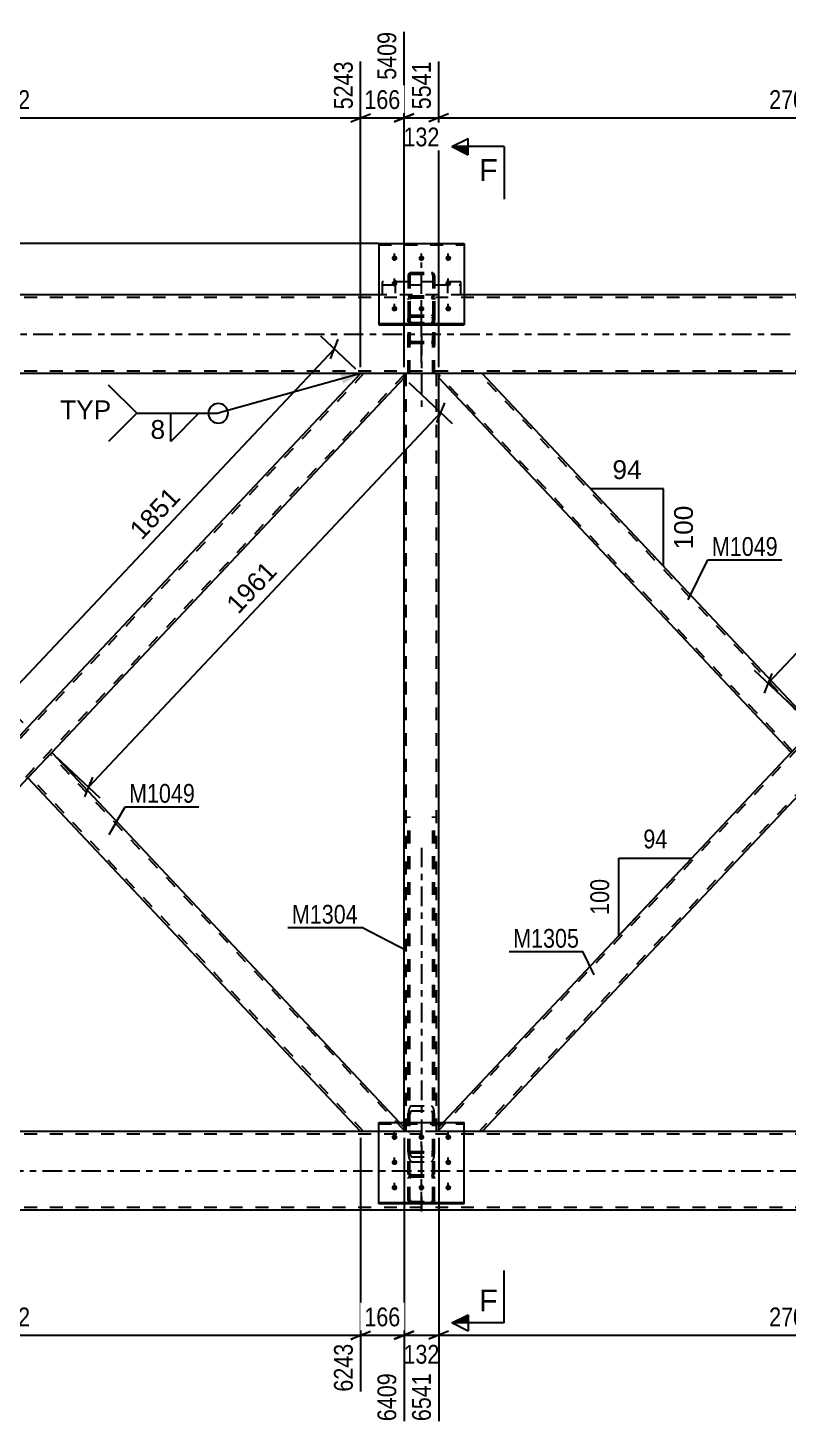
# Model space of a CAD drawing. Header units: millimetres. Extents: x -88 to 753, y -416 to 178.
# Drawn here: x 159 to 274.9, y -166.4 to 46.7 of the extents above; entities that cross this region are included whole.
import ezdxf

# ---------------------------------------------------------------- set-up
doc = ezdxf.new("R2010")
doc.units = ezdxf.units.MM
doc.linetypes.add('DXK_LINE_DOT2', pattern=[3.9198, 1.9599, -1.9599])
doc.linetypes.add('DXK_LINE_DOT3', pattern=[5.9187, 2.979, -0.9799, 0.9799, -0.9799])
doc.styles.add('Arial', font='ARIAL.TTF', dxfattribs={"height": 0.2})
doc.styles.add('Arial Narrow', font='ARIALN.TTF', dxfattribs={"height": 0.2})

# ---------------------------------------------------------------- blocks, each defined once
blk = doc.blocks.new('Part-761550090-1743 - 1684')
at = {"color": 7, "linetype": 'DXK_LINE_DOT2'}
for p, q in [((225, 8), (213, 8)), ((213, 8), (213, 6.18)), ((213, 7.55), (225, 7.55)), ((225, 6.18), (225, 8))]:
    blk.add_line(p, q, dxfattribs=at)
blk = doc.blocks.new('Part-761550090-1829 - 1684')
at = {"color": 7, "linetype": 'DXK_LINE_DOT2'}
for p, q in [((217, -124.71), (217, -73.55)), ((217.24, -124.71), (217.24, -73.55)), ((220.76, -124.71), (220.76, -73.55)), ((221, -124.71), (221, -73.55)), ((217.04, -118.63), (217, -119.2)), ((217.24, -119.2), (217.26, -118.91)), ((217.48, -117.69), (217.3, -117.81)), ((217.39, -118.51), (217.48, -118.45)), ((217.48, -117.69), (220.52, -117.69)), ((217.48, -118.45), (220.52, -118.45)), ((220.7, -117.81), (220.52, -117.69)), ((220.52, -118.45), (220.61, -118.51)), ((220.74, -118.91), (220.76, -119.2)), ((221, -119.2), (220.96, -118.63)), ((217, -121.6), (217.24, -121.6)), ((221, -121.6), (220.76, -121.6)), ((217, -124.71), (217.04, -125.29)), ((217.26, -125), (217.24, -124.71)), ((217.48, -125.46), (217.39, -125.41)), ((217.48, -125.46), (220.52, -125.46)), ((220.61, -125.41), (220.52, -125.46)), ((220.76, -124.71), (220.74, -125)), ((220.96, -125.29), (221, -124.71)), ((217.3, -126.1), (217.48, -126.22)), ((217.48, -126.22), (220.52, -126.22)), ((220.52, -126.22), (220.7, -126.1))]:
    blk.add_line(p, q, dxfattribs=at)
at = {"color": 7, "linetype": 'DXK_LINE_DOT3'}
blk.add_line((219, -78.33), (219, -133.47), dxfattribs=at)
at = {"color": 7, "linetype": 'DXK_LINE_DOT2'}
for centre, radius, start, end in [((218.87, -118.76), 1.84, 148.9089, 175.8152), ((218.18, -118.98), 0.921, 148.9089, 175.8152), ((219.82, -118.98), 0.921, 4.1848, 31.0911), ((219.13, -118.76), 1.84, 4.1848, 31.0911), ((218.87, -125.15), 1.84, 184.1848, 211.0911), ((218.18, -124.93), 0.921, 184.1848, 211.0911), ((219.82, -124.93), 0.921, 328.9089, 355.8152), ((219.13, -125.15), 1.84, 328.9089, 355.8152)]:
    blk.add_arc(centre, radius, start, end, dxfattribs=at)
blk = doc.blocks.new('Bolt-761550090-1767 - 1684')
at = {"linetype": 'Continuous'}
for points in [[(214.9, -122.89), (214.81, -122.88), (214.72, -122.85), (214.64, -122.81), (214.57, -122.75), (214.52, -122.68), (214.48, -122.6), (214.46, -122.52), (214.46, -122.43), (214.48, -122.34), (214.52, -122.27), (214.57, -122.2), (214.64, -122.14), (214.72, -122.1), (214.81, -122.07), (214.9, -122.06), (214.99, -122.07), (215.08, -122.1), (215.16, -122.14), (215.23, -122.2), (215.28, -122.27), (215.32, -122.34), (215.34, -122.43), (215.34, -122.52), (215.32, -122.6), (215.28, -122.68), (215.23, -122.75), (215.16, -122.81), (215.08, -122.85), (214.99, -122.88)], [(219, -122.89), (218.91, -122.88), (218.82, -122.85), (218.74, -122.81), (218.67, -122.75), (218.62, -122.68), (218.58, -122.6), (218.56, -122.52), (218.56, -122.43), (218.58, -122.34), (218.62, -122.27), (218.67, -122.2), (218.74, -122.14), (218.82, -122.1), (218.91, -122.07), (219, -122.06), (219.09, -122.07), (219.18, -122.1), (219.26, -122.14), (219.33, -122.2), (219.38, -122.27), (219.42, -122.34), (219.44, -122.43), (219.44, -122.52), (219.42, -122.6), (219.38, -122.68), (219.33, -122.75), (219.26, -122.81), (219.18, -122.85), (219.09, -122.88)], [(223.1, -122.89), (223.01, -122.88), (222.92, -122.85), (222.84, -122.81), (222.77, -122.75), (222.72, -122.68), (222.68, -122.6), (222.66, -122.52), (222.66, -122.43), (222.68, -122.34), (222.72, -122.27), (222.77, -122.2), (222.84, -122.14), (222.92, -122.1), (223.01, -122.07), (223.1, -122.06), (223.19, -122.07), (223.28, -122.1), (223.36, -122.14), (223.43, -122.2), (223.48, -122.27), (223.52, -122.34), (223.54, -122.43), (223.54, -122.52), (223.52, -122.6), (223.48, -122.68), (223.43, -122.75), (223.36, -122.81), (223.28, -122.85), (223.19, -122.88)], [(214.9, -126.74), (214.81, -126.73), (214.72, -126.7), (214.64, -126.66), (214.57, -126.6), (214.52, -126.53), (214.48, -126.45), (214.46, -126.37), (214.46, -126.28), (214.48, -126.2), (214.52, -126.12), (214.57, -126.05), (214.64, -125.99), (214.72, -125.95), (214.81, -125.92), (214.9, -125.91), (214.99, -125.92), (215.08, -125.95), (215.16, -125.99), (215.23, -126.05), (215.28, -126.12), (215.32, -126.2), (215.34, -126.28), (215.34, -126.37), (215.32, -126.45), (215.28, -126.53), (215.23, -126.6), (215.16, -126.66), (215.08, -126.7), (214.99, -126.73)], [(223.1, -126.74), (223.01, -126.73), (222.92, -126.7), (222.84, -126.66), (222.77, -126.6), (222.72, -126.53), (222.68, -126.45), (222.66, -126.37), (222.66, -126.28), (222.68, -126.2), (222.72, -126.12), (222.77, -126.05), (222.84, -125.99), (222.92, -125.95), (223.01, -125.92), (223.1, -125.91), (223.19, -125.92), (223.28, -125.95), (223.36, -125.99), (223.43, -126.05), (223.48, -126.12), (223.52, -126.2), (223.54, -126.28), (223.54, -126.37), (223.52, -126.45), (223.48, -126.53), (223.43, -126.6), (223.36, -126.66), (223.28, -126.7), (223.19, -126.73)], [(214.9, -130.59), (214.81, -130.58), (214.72, -130.56), (214.64, -130.51), (214.57, -130.45), (214.52, -130.38), (214.48, -130.31), (214.46, -130.22), (214.46, -130.13), (214.48, -130.05), (214.52, -129.97), (214.57, -129.9), (214.64, -129.84), (214.72, -129.8), (214.81, -129.77), (214.9, -129.76), (214.99, -129.77), (215.08, -129.8), (215.16, -129.84), (215.23, -129.9), (215.28, -129.97), (215.32, -130.05), (215.34, -130.13), (215.34, -130.22), (215.32, -130.31), (215.28, -130.38), (215.23, -130.45), (215.16, -130.51), (215.08, -130.56), (214.99, -130.58)], [(219, -130.59), (218.91, -130.58), (218.82, -130.56), (218.74, -130.51), (218.67, -130.45), (218.62, -130.38), (218.58, -130.31), (218.56, -130.22), (218.56, -130.13), (218.58, -130.05), (218.62, -129.97), (218.67, -129.9), (218.74, -129.84), (218.82, -129.8), (218.91, -129.77), (219, -129.76), (219.09, -129.77), (219.18, -129.8), (219.26, -129.84), (219.33, -129.9), (219.38, -129.97), (219.42, -130.05), (219.44, -130.13), (219.44, -130.22), (219.42, -130.31), (219.38, -130.38), (219.33, -130.45), (219.26, -130.51), (219.18, -130.56), (219.09, -130.58)], [(223.1, -130.59), (223.01, -130.58), (222.92, -130.56), (222.84, -130.51), (222.77, -130.45), (222.72, -130.38), (222.68, -130.31), (222.66, -130.22), (222.66, -130.13), (222.68, -130.05), (222.72, -129.97), (222.77, -129.9), (222.84, -129.84), (222.92, -129.8), (223.01, -129.77), (223.1, -129.76), (223.19, -129.77), (223.28, -129.8), (223.36, -129.84), (223.43, -129.9), (223.48, -129.97), (223.52, -130.05), (223.54, -130.13), (223.54, -130.22), (223.52, -130.31), (223.48, -130.38), (223.43, -130.45), (223.36, -130.51), (223.28, -130.56), (223.19, -130.58)]]:
    blk.add_hatch(color=1, dxfattribs=at).paths.add_polyline_path(points)
at = {"color": 1, "linetype": 'Continuous'}
for p, q in [((214.9, -122.87), (214.9, -121.73)), ((219, -122.87), (219, -121.73)), ((223.1, -122.87), (223.1, -121.73)), ((214.9, -126.72), (214.9, -125.59)), ((223.1, -126.72), (223.1, -125.59)), ((214.9, -130.57), (214.9, -129.44)), ((219, -130.57), (219, -129.44)), ((223.1, -130.57), (223.1, -129.44))]:
    blk.add_line(p, q, dxfattribs=at)
blk = doc.blocks.new('Bolt-761550090-1768 - 1684')
at = {"linetype": 'Continuous'}
for points in [[(214.9, 11.2), (214.81, 11.21), (214.72, 11.24), (214.64, 11.28), (214.57, 11.34), (214.52, 11.41), (214.48, 11.49), (214.46, 11.57), (214.46, 11.66), (214.48, 11.74), (214.52, 11.82), (214.57, 11.89), (214.64, 11.95), (214.72, 11.99), (214.81, 12.02), (214.9, 12.03), (214.99, 12.02), (215.08, 11.99), (215.16, 11.95), (215.23, 11.89), (215.28, 11.82), (215.32, 11.74), (215.34, 11.66), (215.34, 11.57), (215.32, 11.49), (215.28, 11.41), (215.23, 11.34), (215.16, 11.28), (215.08, 11.24), (214.99, 11.21)], [(219, 11.2), (218.91, 11.21), (218.82, 11.24), (218.74, 11.28), (218.67, 11.34), (218.62, 11.41), (218.58, 11.49), (218.56, 11.57), (218.56, 11.66), (218.58, 11.74), (218.62, 11.82), (218.67, 11.89), (218.74, 11.95), (218.82, 11.99), (218.91, 12.02), (219, 12.03), (219.09, 12.02), (219.18, 11.99), (219.26, 11.95), (219.33, 11.89), (219.38, 11.82), (219.42, 11.74), (219.44, 11.66), (219.44, 11.57), (219.42, 11.49), (219.38, 11.41), (219.33, 11.34), (219.26, 11.28), (219.18, 11.24), (219.09, 11.21)], [(223.1, 11.2), (223.01, 11.21), (222.92, 11.24), (222.84, 11.28), (222.77, 11.34), (222.72, 11.41), (222.68, 11.49), (222.66, 11.57), (222.66, 11.66), (222.68, 11.74), (222.72, 11.82), (222.77, 11.89), (222.84, 11.95), (222.92, 11.99), (223.01, 12.02), (223.1, 12.03), (223.19, 12.02), (223.28, 11.99), (223.36, 11.95), (223.43, 11.89), (223.48, 11.82), (223.52, 11.74), (223.54, 11.66), (223.54, 11.57), (223.52, 11.49), (223.48, 11.41), (223.43, 11.34), (223.36, 11.28), (223.28, 11.24), (223.19, 11.21)], [(214.9, 7.35), (214.81, 7.36), (214.72, 7.38), (214.64, 7.43), (214.57, 7.48), (214.52, 7.55), (214.48, 7.63), (214.46, 7.72), (214.46, 7.8), (214.48, 7.89), (214.52, 7.97), (214.57, 8.04), (214.64, 8.1), (214.72, 8.14), (214.81, 8.17), (214.9, 8.17), (214.99, 8.17), (215.08, 8.14), (215.16, 8.1), (215.23, 8.04), (215.28, 7.97), (215.32, 7.89), (215.34, 7.8), (215.34, 7.72), (215.32, 7.63), (215.28, 7.55), (215.23, 7.48), (215.16, 7.43), (215.08, 7.38), (214.99, 7.36)], [(223.1, 7.35), (223.01, 7.36), (222.92, 7.38), (222.84, 7.43), (222.77, 7.48), (222.72, 7.55), (222.68, 7.63), (222.66, 7.72), (222.66, 7.8), (222.68, 7.89), (222.72, 7.97), (222.77, 8.04), (222.84, 8.1), (222.92, 8.14), (223.01, 8.17), (223.1, 8.17), (223.19, 8.17), (223.28, 8.14), (223.36, 8.1), (223.43, 8.04), (223.48, 7.97), (223.52, 7.89), (223.54, 7.8), (223.54, 7.72), (223.52, 7.63), (223.48, 7.55), (223.43, 7.48), (223.36, 7.43), (223.28, 7.38), (223.19, 7.36)], [(214.9, 3.49), (214.81, 3.5), (214.72, 3.53), (214.64, 3.57), (214.57, 3.63), (214.52, 3.7), (214.48, 3.78), (214.46, 3.86), (214.46, 3.95), (214.48, 4.04), (214.52, 4.11), (214.57, 4.18), (214.64, 4.24), (214.72, 4.29), (214.81, 4.31), (214.9, 4.32), (214.99, 4.31), (215.08, 4.29), (215.16, 4.24), (215.23, 4.18), (215.28, 4.11), (215.32, 4.04), (215.34, 3.95), (215.34, 3.86), (215.32, 3.78), (215.28, 3.7), (215.23, 3.63), (215.16, 3.57), (215.08, 3.53), (214.99, 3.5)], [(219, 3.49), (218.91, 3.5), (218.82, 3.53), (218.74, 3.57), (218.67, 3.63), (218.62, 3.7), (218.58, 3.78), (218.56, 3.86), (218.56, 3.95), (218.58, 4.04), (218.62, 4.11), (218.67, 4.18), (218.74, 4.24), (218.82, 4.29), (218.91, 4.31), (219, 4.32), (219.09, 4.31), (219.18, 4.29), (219.26, 4.24), (219.33, 4.18), (219.38, 4.11), (219.42, 4.04), (219.44, 3.95), (219.44, 3.86), (219.42, 3.78), (219.38, 3.7), (219.33, 3.63), (219.26, 3.57), (219.18, 3.53), (219.09, 3.5)], [(223.1, 3.49), (223.01, 3.5), (222.92, 3.53), (222.84, 3.57), (222.77, 3.63), (222.72, 3.7), (222.68, 3.78), (222.66, 3.86), (222.66, 3.95), (222.68, 4.04), (222.72, 4.11), (222.77, 4.18), (222.84, 4.24), (222.92, 4.29), (223.01, 4.31), (223.1, 4.32), (223.19, 4.31), (223.28, 4.29), (223.36, 4.24), (223.43, 4.18), (223.48, 4.11), (223.52, 4.04), (223.54, 3.95), (223.54, 3.86), (223.52, 3.78), (223.48, 3.7), (223.43, 3.63), (223.36, 3.57), (223.28, 3.53), (223.19, 3.5)]]:
    blk.add_hatch(color=1, dxfattribs=at).paths.add_polyline_path(points)
at = {"color": 1, "linetype": 'Continuous'}
for p, q in [((214.9, 11.22), (214.9, 12.35)), ((219, 11.22), (219, 12.35)), ((223.1, 11.22), (223.1, 12.35)), ((214.9, 7.36), (214.9, 8.5)), ((223.1, 7.36), (223.1, 8.5)), ((214.9, 3.51), (214.9, 4.65)), ((219, 3.51), (219, 4.65)), ((223.1, 3.51), (223.1, 4.65))]:
    blk.add_line(p, q, dxfattribs=at)
blk = doc.blocks.new('Bolt-761550090-1769 - 1684')
at = {"color": 1, "linetype": 'DXK_LINE_DOT2'}
blk.add_line((223, 8.26), (223, 5.32), dxfattribs=at)
blk = doc.blocks.new('Part-761550090-1890 - 1684')
at = {"color": 2, "linetype": 'Continuous'}
for p, q in [((159, -67.65), (162.62, -63.8)), ((162.62, -63.8), (215.68, -120.22)), ((209.73, -121.6), (159, -67.65))]:
    blk.add_line(p, q, dxfattribs=at)
at = {"color": 7, "linetype": 'DXK_LINE_DOT2'}
for p, q in [((216.36, -121.41), (162.4, -64.03)), ((159.22, -67.42), (159.24, -67.4)), ((210.17, -121.6), (159.22, -67.42)), ((215.68, -120.22), (216.36, -120.94)), ((216.36, -120.94), (216.36, -121.6)), ((216.36, -121.6), (209.73, -121.6))]:
    blk.add_line(p, q, dxfattribs=at)
blk = doc.blocks.new('Part-761550090-1826 - 1684')
at = {"color": 2, "linetype": 'Continuous'}
for p, q in [((212.5, 13.87), (225.5, 13.87)), ((212.5, 13.87), (212.5, 1.43)), ((225.5, 13.87), (225.5, 1.43)), ((212.5, 1.65), (225.5, 1.65)), ((212.5, 1.43), (225.5, 1.43))]:
    blk.add_line(p, q, dxfattribs=at)
at = {"color": 7, "linetype": 'DXK_LINE_DOT2'}
blk.add_line((212.5, 13.65), (225.5, 13.65), dxfattribs=at)
blk = doc.blocks.new('Bolt-761550090-1770 - 1684')
at = {"color": 1, "linetype": 'DXK_LINE_DOT2'}
blk.add_line((215, 8.26), (215, 5.32), dxfattribs=at)
blk = doc.blocks.new('Part-761550090-1803 - 1684')
at = {"color": 7, "linetype": 'DXK_LINE_DOT2'}
for p, q in [((587.64, -122), (-40, -122)), ((587.64, -121.6), (-27.5, -121.6)), ((225.5, -121.6), (212.5, -121.6)), ((587.64, -133.2), (-40, -133.2))]:
    blk.add_line(p, q, dxfattribs=at)
at = {"color": 2, "linetype": 'Continuous'}
for p, q in [((212.5, -121.6), (-14.5, -121.6)), ((452.5, -121.6), (225.5, -121.6)), ((587.64, -133.6), (-40, -133.6))]:
    blk.add_line(p, q, dxfattribs=at)
at = {"color": 7, "linetype": 'DXK_LINE_DOT3'}
blk.add_line((-40, -127.6), (587.64, -127.6), dxfattribs=at)
blk = doc.blocks.new('Part-761550090-1818 - 1684')
at = {"color": 2, "linetype": 'Continuous'}
for p, q in [((212.5, 6), (0, 6)), ((452.5, 6), (225.5, 6)), ((581.4, -6), (0, -6))]:
    blk.add_line(p, q, dxfattribs=at)
at = {"color": 7, "linetype": 'DXK_LINE_DOT2'}
for p, q in [((587.64, 5.6), (0, 5.6)), ((225.5, 6), (212.5, 6)), ((587.64, -5.6), (0, -5.6))]:
    blk.add_line(p, q, dxfattribs=at)
at = {"color": 7, "linetype": 'DXK_LINE_DOT3'}
blk.add_line((0, 0), (587.64, 0), dxfattribs=at)
blk = doc.blocks.new('Part-761550090-1820 - 1684')
at = {"color": 7, "linetype": 'DXK_LINE_DOT2'}
for p, q in [((217, 4.23), (217, -2.16)), ((217.24, 4.23), (217.24, -2.16)), ((220.76, 4.23), (220.76, -2.16)), ((221, 4.23), (221, -2.16)), ((217.03, -1.35), (217, -1.42)), ((217.14, -1.3), (217.03, -1.35)), ((217.29, -1.26), (217.14, -1.3)), ((217.24, -1.42), (217.26, -1.38)), ((217.26, -1.38), (217.31, -1.36)), ((217.48, -1.25), (217.29, -1.26)), ((217.31, -1.36), (217.39, -1.34)), ((217.39, -1.34), (217.48, -1.33)), ((217.48, -1.25), (220.52, -1.25)), ((217.48, -1.33), (220.52, -1.33)), ((220.7, -1.26), (220.52, -1.25)), ((220.52, -1.33), (220.61, -1.34)), ((220.61, -1.34), (220.69, -1.36)), ((220.69, -1.36), (220.74, -1.38)), ((220.86, -1.3), (220.7, -1.26)), ((220.74, -1.38), (220.76, -1.42)), ((220.96, -1.35), (220.86, -1.3)), ((221, -1.42), (220.96, -1.35))]:
    blk.add_line(p, q, dxfattribs=at)
at = {"color": 7, "linetype": 'DXK_LINE_DOT3'}
blk.add_line((219, -0.21), (219, -11.33), dxfattribs=at)
blk = doc.blocks.new('Part-761550090-1823 - 1684')
at = {"color": 2, "linetype": 'Continuous'}
for p, q in [((212.5, -120.22), (225.5, -120.22)), ((212.5, -132.65), (212.5, -120.22)), ((225.5, -132.65), (225.5, -120.22)), ((212.5, -132.43), (225.5, -132.43)), ((225.5, -132.65), (212.5, -132.65))]:
    blk.add_line(p, q, dxfattribs=at)
at = {"color": 7, "linetype": 'DXK_LINE_DOT2'}
blk.add_line((212.5, -120.44), (225.5, -120.44), dxfattribs=at)
blk = doc.blocks.new('Part-761550090-1858 - 1684')
at = {"color": 7, "linetype": 'DXK_LINE_DOT3'}
blk.add_line((219, -133.82), (219, -123.12), dxfattribs=at)
at = {"color": 7, "linetype": 'DXK_LINE_DOT2'}
for p, q in [((217.04, -124.94), (217, -125.12)), ((217, -132.02), (217, -125.12)), ((217.14, -124.8), (217.04, -124.94)), ((217.3, -124.7), (217.14, -124.8)), ((217.24, -125.12), (217.26, -125.03)), ((217.24, -132.02), (217.24, -125.12)), ((217.26, -125.03), (217.31, -124.96)), ((217.48, -124.66), (217.3, -124.7)), ((217.31, -124.96), (217.39, -124.91)), ((217.39, -124.91), (217.48, -124.89)), ((217.48, -124.66), (220.52, -124.66)), ((217.48, -124.89), (220.52, -124.89)), ((220.7, -124.7), (220.52, -124.66)), ((220.52, -124.89), (220.61, -124.91)), ((220.61, -124.91), (220.69, -124.96)), ((220.69, -124.96), (220.74, -125.03)), ((220.86, -124.8), (220.7, -124.7)), ((220.74, -125.03), (220.76, -125.12)), ((220.76, -132.02), (220.76, -125.12)), ((220.96, -124.94), (220.86, -124.8)), ((221, -125.12), (220.96, -124.94)), ((221, -132.02), (221, -125.12)), ((217, -127.97), (217.04, -128.15)), ((217, -128.78), (217.04, -128.59)), ((217.04, -128.15), (217.14, -128.29)), ((217.14, -128.29), (217.3, -128.39)), ((217.26, -128.06), (217.24, -127.97)), ((217.26, -128.68), (217.24, -128.78)), ((217.31, -128.13), (217.26, -128.06)), ((217.31, -128.6), (217.26, -128.68)), ((217.3, -128.31), (217.48, -128.27)), ((217.3, -128.39), (217.48, -128.42)), ((217.39, -128.18), (217.31, -128.13)), ((217.39, -128.55), (217.31, -128.6)), ((217.48, -128.2), (217.39, -128.18)), ((217.48, -128.53), (217.39, -128.55)), ((217.48, -128.2), (220.52, -128.2)), ((217.48, -128.27), (220.52, -128.27)), ((217.48, -128.42), (220.52, -128.42)), ((217.48, -128.53), (220.52, -128.53)), ((220.61, -128.18), (220.52, -128.2)), ((220.52, -128.27), (220.7, -128.31)), ((220.52, -128.42), (220.7, -128.39)), ((220.61, -128.55), (220.52, -128.53)), ((220.69, -128.13), (220.61, -128.18)), ((220.69, -128.6), (220.61, -128.55)), ((220.74, -128.06), (220.69, -128.13)), ((220.74, -128.68), (220.69, -128.6)), ((220.7, -128.39), (220.86, -128.29)), ((220.76, -127.97), (220.74, -128.06)), ((220.76, -128.78), (220.74, -128.68)), ((220.86, -128.29), (220.96, -128.15)), ((220.96, -128.15), (221, -127.97)), ((220.96, -128.59), (221, -128.78)), ((217.04, -132.21), (217, -132.02)), ((217.24, -132.02), (217.26, -132.11)), ((217.26, -132.11), (217.31, -132.2)), ((220.69, -132.2), (220.74, -132.11)), ((220.74, -132.11), (220.76, -132.02)), ((221, -132.02), (220.96, -132.21)), ((217.48, -132.53), (217.3, -132.49)), ((217.31, -132.2), (217.39, -132.25)), ((217.39, -132.25), (217.48, -132.27)), ((217.48, -132.27), (220.52, -132.27)), ((217.48, -132.53), (220.52, -132.53)), ((220.52, -132.27), (220.61, -132.25)), ((220.7, -132.49), (220.52, -132.53)), ((220.61, -132.25), (220.69, -132.2))]:
    blk.add_line(p, q, dxfattribs=at)
for centre, start, end in [((217.5, -128.76), 114.32, 159.2417), ((220.5, -128.76), 20.7583, 65.68), ((217.5, -132.04), 200.7583, 245.68), ((220.5, -132.04), 294.32, 339.2417)]:
    blk.add_arc(centre, 0.496, start, end, dxfattribs=at)
blk = doc.blocks.new('Part-761550090-1987 - 1684')
at = {"color": 7, "linetype": 'DXK_LINE_DOT2'}
for p, q in [((221.64, -6), (216.36, -6)), ((216.36, -6.66), (216.36, -6)), ((216.68, -121.6), (216.68, -6)), ((221.32, -121.6), (221.32, -6)), ((221.64, -6.66), (221.64, -6)), ((216.36, -121.6), (216.36, -120.22)), ((221.64, -121.6), (221.64, -120.22)), ((221.64, -121.6), (216.36, -121.6))]:
    blk.add_line(p, q, dxfattribs=at)
at = {"color": 2, "linetype": 'Continuous'}
for p, q in [((216.36, -120.22), (216.36, -6.66)), ((221.64, -120.22), (221.64, -6.66))]:
    blk.add_line(p, q, dxfattribs=at)
blk = doc.blocks.new('Part-761550090-2000 - 1684')
at = {"color": 7, "linetype": 'DXK_LINE_DOT3'}
blk.add_line((219, 0.27), (219, 10.96), dxfattribs=at)
at = {"color": 7, "linetype": 'DXK_LINE_DOT2'}
for p, q in [((217.04, 9.14), (217, 8.97)), ((217, 8.97), (217, 2.07)), ((217.14, 9.29), (217.04, 9.14)), ((217.3, 9.39), (217.14, 9.29)), ((217.24, 8.97), (217.26, 9.06)), ((217.24, 8.97), (217.24, 2.07)), ((217.26, 9.06), (217.31, 9.13)), ((217.48, 9.42), (217.3, 9.39)), ((217.31, 9.13), (217.39, 9.18)), ((217.39, 9.18), (217.48, 9.2)), ((217.48, 9.42), (220.52, 9.42)), ((217.48, 9.2), (220.52, 9.2)), ((220.7, 9.39), (220.52, 9.42)), ((220.52, 9.2), (220.61, 9.18)), ((220.61, 9.18), (220.69, 9.13)), ((220.69, 9.13), (220.74, 9.06)), ((220.86, 9.29), (220.7, 9.39)), ((220.74, 9.06), (220.76, 8.97)), ((220.76, 8.97), (220.76, 2.07)), ((220.96, 9.14), (220.86, 9.29)), ((221, 8.97), (220.96, 9.14)), ((221, 8.97), (221, 2.07)), ((217, 6.11), (217.04, 5.94)), ((217, 5.3), (217.04, 5.5)), ((217.04, 5.94), (217.14, 5.79)), ((217.14, 5.79), (217.3, 5.7)), ((217.26, 6.03), (217.24, 6.11)), ((217.26, 5.4), (217.24, 5.3)), ((217.31, 5.95), (217.26, 6.03)), ((217.31, 5.48), (217.26, 5.4)), ((217.3, 5.78), (217.48, 5.82)), ((217.3, 5.7), (217.48, 5.66)), ((217.39, 5.91), (217.31, 5.95)), ((217.39, 5.54), (217.31, 5.48)), ((217.48, 5.89), (217.39, 5.91)), ((217.48, 5.56), (217.39, 5.54)), ((217.48, 5.89), (220.52, 5.89)), ((217.48, 5.82), (220.52, 5.82)), ((217.48, 5.66), (220.52, 5.66)), ((217.48, 5.56), (220.52, 5.56)), ((220.61, 5.91), (220.52, 5.89)), ((220.52, 5.82), (220.7, 5.78)), ((220.52, 5.66), (220.7, 5.7)), ((220.61, 5.54), (220.52, 5.56)), ((220.69, 5.95), (220.61, 5.91)), ((220.69, 5.48), (220.61, 5.54)), ((220.74, 6.03), (220.69, 5.95)), ((220.74, 5.4), (220.69, 5.48)), ((220.7, 5.7), (220.86, 5.79)), ((220.76, 6.11), (220.74, 6.03)), ((220.76, 5.3), (220.74, 5.4)), ((220.86, 5.79), (220.96, 5.94)), ((220.96, 5.94), (221, 6.11)), ((220.96, 5.5), (221, 5.3)), ((217.04, 1.87), (217, 2.07)), ((217.24, 2.07), (217.26, 1.97)), ((217.26, 1.97), (217.31, 1.89)), ((217.48, 1.56), (217.3, 1.6)), ((217.31, 1.89), (217.39, 1.83)), ((217.39, 1.83), (217.48, 1.81)), ((217.48, 1.81), (220.52, 1.81)), ((217.48, 1.56), (220.52, 1.56)), ((220.52, 1.81), (220.61, 1.83)), ((220.7, 1.6), (220.52, 1.56)), ((220.61, 1.83), (220.69, 1.89)), ((220.69, 1.89), (220.74, 1.97)), ((220.74, 1.97), (220.76, 2.07)), ((221, 2.07), (220.96, 1.87))]:
    blk.add_line(p, q, dxfattribs=at)
for centre, start, end in [((217.5, 5.32), 114.32, 159.2417), ((220.5, 5.32), 20.7583, 65.68), ((217.5, 2.05), 200.7583, 245.68), ((220.5, 2.05), 294.32, 339.2417)]:
    blk.add_arc(centre, 0.496, start, end, dxfattribs=at)
blk = doc.blocks.new('Part-761550090-2022 - 1684')
at = {"color": 7, "linetype": 'DXK_LINE_DOT2'}
for p, q in [((217.04, 2.59), (217, 2.39)), ((217, -5.91), (217, 2.39)), ((217.24, 2.39), (217.26, 2.49)), ((217.24, -5.91), (217.24, 2.39)), ((217.26, 2.49), (217.31, 2.58)), ((217.48, 2.91), (217.3, 2.87)), ((217.31, 2.58), (217.39, 2.63)), ((217.39, 2.63), (217.48, 2.65)), ((217.48, 2.91), (220.52, 2.91)), ((217.48, 2.65), (220.52, 2.65)), ((220.7, 2.87), (220.52, 2.91)), ((220.52, 2.65), (220.61, 2.63)), ((220.61, 2.63), (220.69, 2.58)), ((220.69, 2.58), (220.74, 2.49)), ((220.74, 2.49), (220.76, 2.39)), ((220.76, -5.91), (220.76, 2.39)), ((221, 2.39), (220.96, 2.59)), ((221, -5.91), (221, 2.39)), ((217, -0.84), (217.04, -1.04)), ((217.26, -0.94), (217.24, -0.84)), ((217.31, -1.02), (217.26, -0.94)), ((217.3, -1.31), (217.48, -1.35)), ((217.39, -1.08), (217.31, -1.02)), ((217.48, -1.1), (217.39, -1.08)), ((217.48, -1.1), (220.52, -1.1)), ((217.48, -1.35), (220.52, -1.35)), ((220.61, -1.08), (220.52, -1.1)), ((220.52, -1.35), (220.7, -1.31)), ((220.69, -1.02), (220.61, -1.08)), ((220.74, -0.94), (220.69, -1.02)), ((220.76, -0.84), (220.74, -0.94)), ((220.96, -1.04), (221, -0.84))]:
    blk.add_line(p, q, dxfattribs=at)
at = {"color": 7, "linetype": 'DXK_LINE_DOT3'}
blk.add_line((219, -4.29), (219, 4.19), dxfattribs=at)
at = {"color": 7, "linetype": 'DXK_LINE_DOT2'}
for centre, start, end in [((217.5, 2.41), 114.3146, 159.2368), ((220.5, 2.41), 20.7632, 65.6854), ((217.5, -0.86), 200.7632, 245.6854), ((220.5, -0.86), 294.3146, 339.2368)]:
    blk.add_arc(centre, 0.496, start, end, dxfattribs=at)
blk = doc.blocks.new('Part-761550090-2048 - 1684')
at = {"color": 7, "linetype": 'DXK_LINE_DOT2'}
for p, q in [((210.17, -6), (101.64, -121.41)), ((216.36, -6.19), (107.83, -121.6)), ((216.36, -6), (209.73, -6)), ((159, -59.95), (155.38, -63.8)), ((162.62, -63.8), (159, -67.65)), ((108.27, -121.6), (101.64, -121.6))]:
    blk.add_line(p, q, dxfattribs=at)
at = {"color": 2, "linetype": 'Continuous'}
for p, q in [((209.73, -6), (159, -59.95)), ((216.36, -6.66), (216.36, -6)), ((216.36, -6.66), (162.62, -63.8)), ((155.38, -63.8), (101.64, -120.94)), ((159, -67.65), (108.27, -121.6)), ((101.64, -121.6), (101.64, -120.94))]:
    blk.add_line(p, q, dxfattribs=at)
blk = doc.blocks.new('Part-761550090-2058 - 1684')
at = {"color": 7, "linetype": 'DXK_LINE_DOT2'}
for p, q in [((330.17, -6), (221.64, -121.41)), ((336.36, -6.19), (227.83, -121.6)), ((336.36, -6), (329.73, -6)), ((279, -59.95), (275.38, -63.8)), ((282.62, -63.8), (279, -67.65)), ((222.32, -120.22), (221.64, -120.94)), ((221.64, -121.6), (221.64, -120.94)), ((228.27, -121.6), (221.64, -121.6))]:
    blk.add_line(p, q, dxfattribs=at)
at = {"color": 2, "linetype": 'Continuous'}
for p, q in [((329.73, -6), (279, -59.95)), ((336.36, -6.66), (336.36, -6)), ((336.36, -6.66), (282.62, -63.8)), ((275.38, -63.8), (222.32, -120.22)), ((279, -67.65), (228.27, -121.6))]:
    blk.add_line(p, q, dxfattribs=at)
blk = doc.blocks.new('Part-761550090-2063 - 1684')
at = {"color": 2, "linetype": 'Continuous'}
for p, q in [((221.64, -6.66), (221.64, -6)), ((279, -59.95), (228.27, -6)), ((275.38, -63.8), (221.64, -6.66)), ((278.56, -60.41), (275.38, -63.8)), ((279, -59.95), (278.56, -60.41))]:
    blk.add_line(p, q, dxfattribs=at)
at = {"color": 7, "linetype": 'DXK_LINE_DOT2'}
for p, q in [((228.27, -6), (221.64, -6)), ((275.6, -63.57), (221.64, -6.19)), ((278.78, -60.18), (227.83, -6)), ((278.97, -59.98), (278.56, -60.41)), ((275.6, -63.57), (275.61, -63.55))]:
    blk.add_line(p, q, dxfattribs=at)
blk = doc.blocks.new('StraightDimension-761550090-15531 - 1684')
at = {"color": 7, "linetype": 'Continuous'}
for p, q in [((101.64, -122.6), (101.64, -165.8)), ((209.73, -122.6), (209.73, -161.3)), ((103.14, -152.08), (100.14, -153.28)), ((101.64, -152.68), (209.73, -152.68)), ((208.23, -153.28), (211.23, -152.08))]:
    blk.add_line(p, q, dxfattribs=at)
at = {"color": 0}
blk.add_wipeout([(159.94, -151.93), (159.94, -147.73), (151.43, -147.73), (151.43, -151.93)], dxfattribs=at)
at = {"color": 0, "linetype": 'Continuous'}
blk.add_wipeout([(209.13, -153.38), (204.93, -153.38), (204.93, -161.9), (209.13, -161.9)], dxfattribs=at)
at = {"color": 3, "style": 'Arial Narrow'}
blk.add_text('2702', height=2.863, dxfattribs=at).set_placement((152.03, -151.33))
at = {"color": 3, "linetype": 'Continuous', "style": 'Arial Narrow'}
blk.add_text('6243', height=2.863, rotation=90.0002, dxfattribs=at).set_placement((208.53, -161.3))
blk = doc.blocks.new('StraightDimension-761550090-3059 - 1684')
at = {"color": 7, "linetype": 'Continuous'}
blk.add_line((212.51, 13.87), (-69.53, 13.87), dxfattribs=at)
blk = doc.blocks.new('AngleDimension-761550090-16199 - 1684')
at = {"color": 7, "linetype": 'Continuous'}
for p, q in [((249.35, -28.41), (244.8, -23.58)), ((255.9, -23.58), (244.8, -23.58)), ((255.9, -35.39), (244.8, -23.58)), ((255.9, -35.39), (255.9, -23.58))]:
    blk.add_line(p, q, dxfattribs=at)
at = {"color": 0}
for points in [[(253.18, -22.68), (253.18, -18.48), (247.53, -18.48), (247.53, -22.68)], [(261, -25.55), (256.8, -25.55), (256.8, -33.42), (261, -33.42)]]:
    blk.add_wipeout(points, dxfattribs=at)
at = {"color": 3, "style": 'Arial'}
blk.add_text('94', height=2.865, dxfattribs=at).set_placement((248.13, -22.08))
blk.add_text('100', height=2.865, rotation=90.0002, dxfattribs=at).set_placement((260.4, -32.82))
blk = doc.blocks.new('StraightDimension-761550090-15529 - 1684')
at = {"color": 7, "linetype": 'Continuous'}
for p, q in [((216.36, -122.6), (216.36, -165.8)), ((221.64, -122.6), (221.64, -165.8)), ((214.86, -153.28), (217.86, -152.08)), ((216.36, -152.68), (221.64, -152.68)), ((223.14, -152.08), (220.14, -153.28))]:
    blk.add_line(p, q, dxfattribs=at)
at = {"color": 0}
blk.add_wipeout([(222.34, -157.63), (222.34, -153.43), (215.66, -153.43), (215.66, -157.63)], dxfattribs=at)
at = {"color": 0, "linetype": 'Continuous'}
blk.add_wipeout([(221.04, -157.88), (216.84, -157.88), (216.84, -166.4), (221.04, -166.4)], dxfattribs=at)
at = {"color": 3, "style": 'Arial Narrow'}
blk.add_text('132', height=2.863, dxfattribs=at).set_placement((216.26, -157.03))
at = {"color": 3, "linetype": 'Continuous', "style": 'Arial Narrow'}
blk.add_text('6541', height=2.863, rotation=90.0002, dxfattribs=at).set_placement((220.44, -165.8))
blk = doc.blocks.new('AngleDimension-761550090-2168 - 1684')
at = {"color": 7, "linetype": 'Continuous'}
for p, q in [((249.12, -79.92), (260.22, -79.92)), ((249.12, -91.72), (260.22, -79.92)), ((249.12, -91.72), (249.12, -79.92)), ((255, -85.46), (260.22, -79.92))]:
    blk.add_line(p, q, dxfattribs=at)
at = {"color": 0}
for points in [[(257.1, -79.02), (257.1, -74.82), (252.24, -74.82), (252.24, -79.02)], [(248.22, -82.48), (244.02, -82.48), (244.02, -89.16), (248.22, -89.16)]]:
    blk.add_wipeout(points, dxfattribs=at)
at = {"color": 3, "style": 'Arial Narrow'}
blk.add_text('94', height=2.863, dxfattribs=at).set_placement((252.84, -78.42))
blk.add_text('100', height=2.863, rotation=90.0002, dxfattribs=at).set_placement((247.62, -88.56))
blk = doc.blocks.new('StraightDimension-761550090-15528 - 1684')
at = {"color": 7, "linetype": 'Continuous'}
for p, q in [((221.64, -122.6), (221.64, -165.8)), ((329.73, -122.6), (329.73, -161.3)), ((223.14, -152.08), (220.14, -153.28)), ((221.64, -152.68), (329.73, -152.68)), ((328.23, -153.28), (331.23, -152.08))]:
    blk.add_line(p, q, dxfattribs=at)
at = {"color": 0}
blk.add_wipeout([(279.94, -151.93), (279.94, -147.73), (271.43, -147.73), (271.43, -151.93)], dxfattribs=at)
at = {"color": 0, "linetype": 'Continuous'}
blk.add_wipeout([(329.13, -153.38), (324.93, -153.38), (324.93, -161.9), (329.13, -161.9)], dxfattribs=at)
at = {"color": 3, "style": 'Arial Narrow'}
blk.add_text('2702', height=2.863, dxfattribs=at).set_placement((272.03, -151.33))
at = {"color": 3, "linetype": 'Continuous', "style": 'Arial Narrow'}
blk.add_text('9243', height=2.863, rotation=90.0002, dxfattribs=at).set_placement((328.53, -161.3))
blk = doc.blocks.new('StraightDimension-761550090-15530 - 1684')
at = {"color": 7, "linetype": 'Continuous'}
for p, q in [((209.73, -122.6), (209.73, -161.3)), ((216.36, -122.6), (216.36, -165.8)), ((208.23, -153.28), (211.23, -152.08)), ((209.73, -152.68), (216.36, -152.68)), ((217.86, -152.08), (214.86, -153.28))]:
    blk.add_line(p, q, dxfattribs=at)
at = {"color": 0}
blk.add_wipeout([(216.39, -151.93), (216.39, -147.73), (209.7, -147.73), (209.7, -151.93)], dxfattribs=at)
at = {"color": 0, "linetype": 'Continuous'}
blk.add_wipeout([(215.76, -157.88), (211.56, -157.88), (211.56, -166.4), (215.76, -166.4)], dxfattribs=at)
at = {"color": 3, "style": 'Arial Narrow'}
blk.add_text('166', height=2.863, dxfattribs=at).set_placement((210.3, -151.33))
at = {"color": 3, "linetype": 'Continuous', "style": 'Arial Narrow'}
blk.add_text('6409', height=2.863, rotation=90.0002, dxfattribs=at).set_placement((215.16, -165.8))
blk = doc.blocks.new('StraightDimension-761550090-15892 - 1684')
at = {"color": 7, "linetype": 'Continuous'}
for p, q in [((221.64, -5), (221.64, 41.64)), ((329.73, -5), (329.73, 41.64)), ((223.14, 33.63), (220.14, 32.43)), ((221.64, 33.03), (329.73, 33.03)), ((328.23, 32.43), (331.23, 33.63))]:
    blk.add_line(p, q, dxfattribs=at)
at = {"color": 0, "linetype": 'Continuous'}
blk.add_wipeout([(329.13, 42.24), (324.93, 42.24), (324.93, 33.73), (329.13, 33.73)], dxfattribs=at)
at = {"color": 0}
blk.add_wipeout([(279.94, 33.78), (279.94, 37.98), (271.43, 37.98), (271.43, 33.78)], dxfattribs=at)
at = {"color": 3, "linetype": 'Continuous', "style": 'Arial Narrow'}
blk.add_text('8243', height=2.863, rotation=90.0002, dxfattribs=at).set_placement((328.53, 34.33))
at = {"color": 3, "style": 'Arial Narrow'}
blk.add_text('2702', height=2.863, dxfattribs=at).set_placement((272.03, 34.38))
blk = doc.blocks.new('StraightDimension-761550090-15893 - 1684')
at = {"color": 7, "linetype": 'Continuous'}
for p, q in [((216.36, -5), (216.36, 46.14)), ((221.64, -5), (221.64, 41.64)), ((214.86, 32.43), (217.86, 33.63)), ((216.36, 33.03), (221.64, 33.03)), ((223.14, 33.63), (220.14, 32.43))]:
    blk.add_line(p, q, dxfattribs=at)
at = {"color": 0, "linetype": 'Continuous'}
blk.add_wipeout([(221.04, 42.24), (216.84, 42.24), (216.84, 33.73), (221.04, 33.73)], dxfattribs=at)
at = {"color": 0}
blk.add_wipeout([(222.34, 28.08), (222.34, 32.28), (215.66, 32.28), (215.66, 28.08)], dxfattribs=at)
at = {"color": 3, "linetype": 'Continuous', "style": 'Arial Narrow'}
blk.add_text('5541', height=2.863, rotation=90.0002, dxfattribs=at).set_placement((220.44, 34.33))
at = {"color": 3, "style": 'Arial Narrow'}
blk.add_text('132', height=2.863, dxfattribs=at).set_placement((216.26, 28.68))
blk = doc.blocks.new('StraightDimension-761550090-15894 - 1684')
at = {"color": 7, "linetype": 'Continuous'}
for p, q in [((216.36, -5), (216.36, 46.14)), ((209.73, -5), (209.73, 41.64)), ((208.23, 32.43), (211.23, 33.63)), ((209.73, 33.03), (216.36, 33.03)), ((217.86, 33.63), (214.86, 32.43))]:
    blk.add_line(p, q, dxfattribs=at)
at = {"color": 0}
blk.add_wipeout([(216.39, 33.78), (216.39, 37.98), (209.7, 37.98), (209.7, 33.78)], dxfattribs=at)
at = {"color": 0, "linetype": 'Continuous'}
blk.add_wipeout([(215.76, 46.74), (211.56, 46.74), (211.56, 38.23), (215.76, 38.23)], dxfattribs=at)
at = {"color": 3, "linetype": 'Continuous', "style": 'Arial Narrow'}
blk.add_text('5409', height=2.863, rotation=90.0002, dxfattribs=at).set_placement((215.16, 38.83))
at = {"color": 3, "style": 'Arial Narrow'}
blk.add_text('166', height=2.863, dxfattribs=at).set_placement((210.3, 34.38))
blk = doc.blocks.new('StraightDimension-761550090-15895 - 1684')
at = {"color": 7, "linetype": 'Continuous'}
for p, q in [((101.64, -5), (101.64, 41.64)), ((209.73, -5), (209.73, 41.64)), ((103.14, 33.63), (100.14, 32.43)), ((101.64, 33.03), (209.73, 33.03)), ((208.23, 32.43), (211.23, 33.63))]:
    blk.add_line(p, q, dxfattribs=at)
at = {"color": 0, "linetype": 'Continuous'}
blk.add_wipeout([(209.13, 42.24), (204.93, 42.24), (204.93, 33.73), (209.13, 33.73)], dxfattribs=at)
at = {"color": 0}
blk.add_wipeout([(159.94, 33.78), (159.94, 37.98), (151.43, 37.98), (151.43, 33.78)], dxfattribs=at)
at = {"color": 3, "linetype": 'Continuous', "style": 'Arial Narrow'}
blk.add_text('5243', height=2.863, rotation=90.0002, dxfattribs=at).set_placement((208.53, 34.33))
at = {"color": 3, "style": 'Arial Narrow'}
blk.add_text('2702', height=2.863, dxfattribs=at).set_placement((152.03, 34.38))
blk = doc.blocks.new('StraightDimension-761550090-16316 - 1684')
at = {"color": 7, "linetype": 'Continuous'}
for p, q in [((209, -5.31), (203.65, -0.28)), ((205.14, -3.74), (206.32, -0.73)), ((154.99, -56.18), (205.73, -2.23)), ((158.27, -59.26), (152.92, -54.23)), ((155.58, -54.68), (154.4, -57.68))]:
    blk.add_line(p, q, dxfattribs=at)
at = {"color": 0}
blk.add_wipeout([(183.27, -25.02), (180.21, -22.14), (173.3, -29.49), (176.36, -32.37)], dxfattribs=at)
at = {"color": 3, "style": 'Arial'}
blk.add_text('1851', height=2.865, rotation=46.7591, dxfattribs=at).set_placement((176.33, -31.52))
blk = doc.blocks.new('StraightDimension-761550090-16345 - 1684')
at = {"color": 7, "linetype": 'Continuous'}
for p, q in [((217.09, -7.35), (223.71, -13.58)), ((221.37, -13.44), (222.56, -10.43)), ((168.23, -69.07), (221.97, -11.93)), ((163.35, -64.49), (169.98, -70.72)), ((168.82, -67.57), (167.64, -70.58))]:
    blk.add_line(p, q, dxfattribs=at)
at = {"color": 0}
blk.add_wipeout([(198.01, -36.31), (194.95, -33.43), (188.03, -40.79), (191.09, -43.66)], dxfattribs=at)
at = {"color": 3, "style": 'Arial'}
blk.add_text('1961', height=2.865, rotation=46.7591, dxfattribs=at).set_placement((191.07, -42.82))
blk = doc.blocks.new('StraightDimension-761550090-16364 - 1684')
at = {"color": 7, "linetype": 'Continuous'}
for p, q in [((329, -5.31), (320.52, 2.66)), ((322.01, -0.79), (323.19, 2.22)), ((271.86, -53.23), (322.6, 0.71)), ((278.27, -59.26), (269.79, -51.28)), ((272.45, -51.73), (271.27, -54.74))]:
    blk.add_line(p, q, dxfattribs=at)
at = {"color": 0}
blk.add_wipeout([(300.14, -22.07), (297.08, -19.19), (290.17, -26.55), (293.23, -29.42)], dxfattribs=at)
at = {"color": 3, "style": 'Arial'}
blk.add_text('1851', height=2.865, rotation=46.7591, dxfattribs=at).set_placement((293.2, -28.58))
blk = doc.blocks.new('Mark-761550090-1886 - 1684')
at = {"color": 0}
blk.add_wipeout([(184.47, -71.46), (184.47, -68.46), (174.42, -68.46), (174.42, -71.46)], dxfattribs=at)
blk.add_wipeout([(184.47, -71.46), (184.47, -68.46), (174.42, -68.46), (174.42, -71.46)], dxfattribs=at)
at = {"color": 30, "linetype": 'Continuous'}
for p, q in [((171.4, -76.3), (173.82, -72.06)), ((173.82, -72.06), (185.07, -72.06))]:
    blk.add_line(p, q, dxfattribs=at)
at = {"color": 3, "style": 'Arial Narrow'}
blk.add_text('M1049', height=2.863, dxfattribs=at).set_placement((174.42, -71.46))
blk = doc.blocks.new('Mark-761550090-1983 - 1684')
at = {"color": 0}
blk.add_wipeout([(209.3, -89.9), (209.3, -86.9), (199.25, -86.9), (199.25, -89.9)], dxfattribs=at)
blk.add_wipeout([(209.3, -89.9), (209.3, -86.9), (199.25, -86.9), (199.25, -89.9)], dxfattribs=at)
at = {"color": 30, "linetype": 'Continuous'}
for p in [(198.65, -90.5), (216.76, -94.04)]:
    blk.add_line(p, (209.9, -90.5), dxfattribs=at)
at = {"color": 3, "style": 'Arial Narrow'}
blk.add_text('M1304', height=2.863, dxfattribs=at).set_placement((199.25, -89.9))
blk = doc.blocks.new('Mark-761550090-2059 - 1684')
at = {"color": 0}
blk.add_wipeout([(273.34, -33.8), (273.34, -30.8), (263.29, -30.8), (263.29, -33.8)], dxfattribs=at)
blk.add_wipeout([(273.34, -33.8), (273.34, -30.8), (263.29, -30.8), (263.29, -33.8)], dxfattribs=at)
at = {"color": 30, "linetype": 'Continuous'}
for p, q in [((259.7, -40.53), (262.69, -34.4)), ((262.69, -34.4), (273.94, -34.4))]:
    blk.add_line(p, q, dxfattribs=at)
at = {"color": 3, "style": 'Arial Narrow'}
blk.add_text('M1049', height=2.863, dxfattribs=at).set_placement((263.29, -33.8))
blk = doc.blocks.new('Mark-761550090-2054 - 1684')
at = {"color": 0}
blk.add_wipeout([(243.04, -93.57), (243.04, -90.57), (232.99, -90.57), (232.99, -93.57)], dxfattribs=at)
blk.add_wipeout([(243.04, -93.57), (243.04, -90.57), (232.99, -90.57), (232.99, -93.57)], dxfattribs=at)
at = {"color": 30, "linetype": 'Continuous'}
for p in [(232.39, -94.17), (245.35, -97.71)]:
    blk.add_line(p, (243.64, -94.17), dxfattribs=at)
at = {"color": 3, "style": 'Arial Narrow'}
blk.add_text('M1305', height=2.863, dxfattribs=at).set_placement((232.99, -93.57))
blk = doc.blocks.new('SectionMark-761550090-3267 - 1684')
at = {"linetype": 'Continuous'}
for points in [[(226.14, 28.64), (226.14, 27.39), (223.64, 28.64)], [(226.14, -149.56), (226.14, -150.81), (223.64, -150.81)]]:
    blk.add_hatch(color=6, dxfattribs=at).paths.add_polyline_path(points)
at = {"color": 6, "linetype": 'Continuous'}
for p, q in [((223.64, 28.64), (226.14, 29.89)), ((226.14, 27.39), (226.14, 29.89)), ((231.64, 28.64), (223.64, 28.64)), ((223.64, 28.64), (226.14, 27.39)), ((223.64, -150.81), (226.14, -149.56)), ((231.64, -150.81), (223.64, -150.81)), ((226.14, -152.06), (223.64, -150.81)), ((226.14, -149.56), (226.14, -152.06))]:
    blk.add_line(p, q, dxfattribs=at)
at = {"color": 0, "linetype": 'Continuous'}
for points in [[(230.64, 23.39), (230.64, 26.89), (227.79, 26.89), (227.79, 23.39)], [(230.64, -149.06), (230.64, -145.56), (227.79, -145.56), (227.79, -149.06)]]:
    blk.add_wipeout(points, dxfattribs=at)
at = {"color": 6, "linetype": 'Continuous'}
for p, q in [((231.64, 28.64), (231.64, 20.64)), ((231.64, -150.81), (231.64, -142.81))]:
    blk.add_line(p, q, dxfattribs=at)
at = {"color": 3, "linetype": 'Continuous', "style": 'Arial'}
for p in [(227.79, 23.39), (227.79, -149.06)]:
    blk.add_text('F', height=3.34, dxfattribs=at).set_placement(p)
blk = doc.blocks.new('WeldMark-761550090-3307 - 1684')
at = {"linetype": 'Continuous'}
blk.add_hatch(color=30, dxfattribs=at).paths.add_polyline_path([(206.64, -6.08), (209.73, -6), (207.04, -7.53)])
at = {"color": 30, "linetype": 'Continuous'}
blk.add_line((209.73, -6), (188.01, -12.05), dxfattribs=at)
at = {"color": 3, "linetype": 'Continuous'}
for q in [(171.3, -7.77), (171.3, -16.34)]:
    blk.add_line((175.59, -12.05), q, dxfattribs=at)
for start, end in [(90, 270), (270, 90)]:
    blk.add_arc((188.01, -12.05), 1.5, start, end, dxfattribs=at)
at = {"color": 0}
blk.add_wipeout([(180.11, -16.15), (180.11, -12.75), (177.49, -12.75), (177.49, -16.15)], dxfattribs=at)
at = {"color": 30, "linetype": 'Continuous'}
blk.add_line((175.59, -12.05), (188.01, -12.05), dxfattribs=at)
at = {"color": 3, "linetype": 'Continuous'}
for p, q in [((180.77, -12.05), (185.05, -12.05)), ((185.05, -12.05), (180.77, -16.34)), ((180.77, -16.34), (180.77, -12.05))]:
    blk.add_line(p, q, dxfattribs=at)
at = {"color": 3, "style": 'Arial'}
blk.add_text('8', height=2.87, dxfattribs=at).set_placement((177.69, -15.95))
at = {"color": 0, "linetype": 'Continuous'}
blk.add_wipeout([(171.69, -12.95), (171.69, -9.95), (163.91, -9.95), (163.91, -12.95)], dxfattribs=at)
blk.add_wipeout([(171.69, -12.95), (171.69, -9.95), (163.91, -9.95), (163.91, -12.95)], dxfattribs=at)
at = {"color": 3, "linetype": 'Continuous', "style": 'Arial'}
blk.add_text('TYP', height=2.865, dxfattribs=at).set_placement((163.91, -12.95))

msp = doc.modelspace()

# ---------------------------------------------------------------- block references
for name in ['Part-761550090-1826 - 1684', 'Bolt-761550090-1768 - 1684', 'Part-761550090-2000 - 1684', 'Part-761550090-1818 - 1684', 'Part-761550090-1743 - 1684', 'Bolt-761550090-1770 - 1684', 'Bolt-761550090-1769 - 1684', 'Part-761550090-1820 - 1684', 'Part-761550090-2022 - 1684', 'Part-761550090-2048 - 1684', 'Part-761550090-1987 - 1684', 'Part-761550090-2058 - 1684', 'Part-761550090-2063 - 1684', 'Part-761550090-1890 - 1684', 'Part-761550090-1829 - 1684', 'Part-761550090-1823 - 1684', 'Part-761550090-1803 - 1684', 'Bolt-761550090-1767 - 1684', 'Part-761550090-1858 - 1684']:
    msp.add_blockref(name, (0, 0))

# ---------------------------------------------------------------- next in the draw order: block references
for name in ['StraightDimension-761550090-15892 - 1684', 'AngleDimension-761550090-16199 - 1684', 'AngleDimension-761550090-2168 - 1684', 'StraightDimension-761550090-15531 - 1684', 'StraightDimension-761550090-15529 - 1684']:
    msp.add_blockref(name, (0, 0))

# ---------------------------------------------------------------- next in the draw order: block references
for name in ['StraightDimension-761550090-15893 - 1684', 'StraightDimension-761550090-3059 - 1684', 'StraightDimension-761550090-16364 - 1684', 'Mark-761550090-2054 - 1684', 'StraightDimension-761550090-15528 - 1684']:
    msp.add_blockref(name, (0, 0))

# ---------------------------------------------------------------- next in the draw order: block references
for name in ['StraightDimension-761550090-15894 - 1684', 'Mark-761550090-2059 - 1684', 'Mark-761550090-1983 - 1684', 'StraightDimension-761550090-15530 - 1684']:
    msp.add_blockref(name, (0, 0))

# ---------------------------------------------------------------- next in the draw order: block references
msp.add_blockref('StraightDimension-761550090-15895 - 1684', (0, 0))

# ---------------------------------------------------------------- next in the draw order: block references
msp.add_blockref('StraightDimension-761550090-16316 - 1684', (0, 0))

# ---------------------------------------------------------------- next in the draw order: block references
msp.add_blockref('StraightDimension-761550090-16345 - 1684', (0, 0))

# ---------------------------------------------------------------- next in the draw order: block references
for name in ['SectionMark-761550090-3267 - 1684', 'WeldMark-761550090-3307 - 1684', 'Mark-761550090-1886 - 1684']:
    msp.add_blockref(name, (0, 0))

doc.saveas('drawing.dxf')
